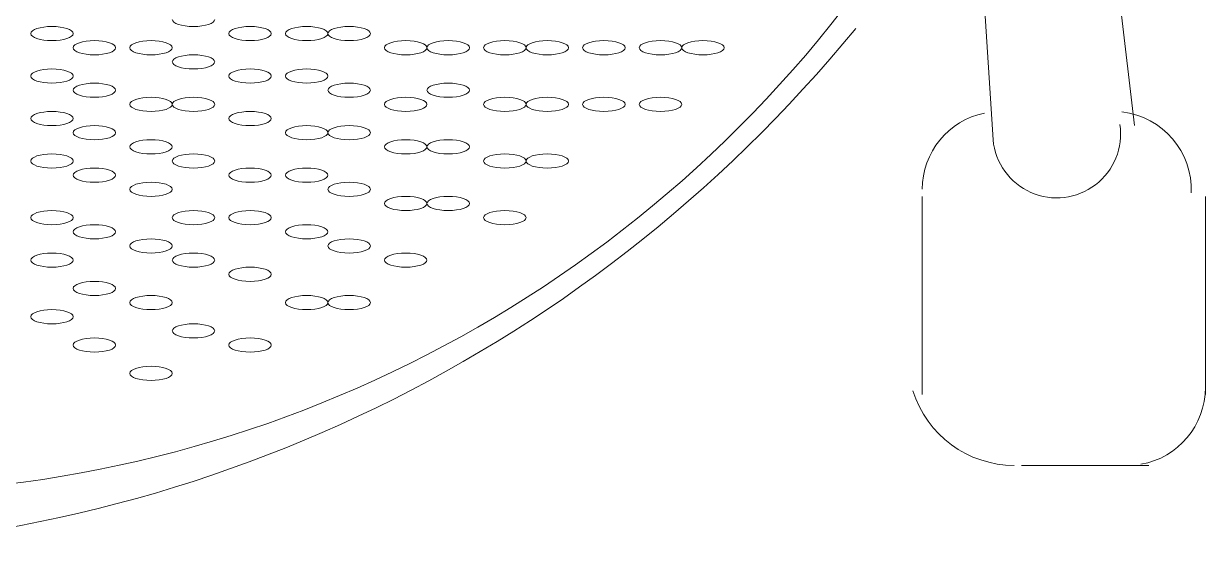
# Model space of a CAD drawing. Header units: metres. Extents: x 29 to 86.9, y -23.2 to 39.7.
# Drawn here: x 75.1351 to 75.3393, y -16.0036 to -15.9126 of the extents above; entities that cross this region are included whole.
import ezdxf

# ---------------------------------------------------------------- set-up
doc = ezdxf.new("R2010")
doc.units = ezdxf.units.M
doc.header["$LTSCALE"] = 100
doc.layers.get('0').update_dxf_attribs({"color": 254})
doc.layers.add('Arqui', color=8, linetype='Continuous', lineweight=0)

# ---------------------------------------------------------------- blocks, each defined once
blk = doc.blocks.new('A$C9582355f')
at = {"layer": 'Arqui'}
for points in [[(46.34439153276554, 7.233753511393843), (46.33460913276559, 7.316903911394093)], [(46.30770753276562, 7.187287111394198), (46.30770753276562, 7.221525511394248)], [(46.35661953276559, 7.221525511394248), (46.35661953276559, 7.187287111394198)], [(46.34683713276553, 7.175059111394148), (46.32482673276553, 7.175059111394148)]]:
    blk.add_lwpolyline(points, dxfattribs=at)
for points in [[(46.34185791242868, 7.233919795995007, -1.027903158024947), (46.31993553276556, 7.231307911394197), (46.31504433276558, 7.307121511394143)], [(45.9108077827496, 7.250555223602078, 0.2278580694966434), (46.10374057980556, 7.16040018499416, 0.2278580694966647), (46.2961920827816, 7.250555223602078)]]:
    blk.add_lwpolyline(points, format="xyb", dxfattribs=at)
for centre, radius, start, end in [((46.12306475333838, 7.386603461694449), 0.2164355538806353, 265.2209385879138, 322.1850642863625), ((46.32115831822176, 7.222748313813099), 0.01345078545566352, 101.5740174185894, 180.000010304533), ((46.34072313609585, 7.222748321568815), 0.01345079319618571, 357.3961639773588, 83.69936871953182), ((46.3431687145258, 7.188509914025417), 0.01345081823996915, 279.8768008756638, 359.9999887908858), ((46.32360394220217, 7.19340111578731), 0.01834200439342706, 197.3034382927697, 269.9999705225451)]:
    blk.add_arc(centre, radius, start, end, dxfattribs=at)
for points in [[(46.17809073276561, 7.252095511394145), (46.17809073276561, 7.251420183410119), (46.1797331243576, 7.250872711394095), (46.18175913276554, 7.250872711394095)], [(46.18175913276554, 7.250872711394095), (46.18378514117359, 7.250872711394095), (46.18542753276557, 7.251420183410119), (46.18542753276557, 7.252095511394145)], [(46.15730313276555, 7.250872711394095), (46.15527712435761, 7.250872711394095), (46.15363473276551, 7.250325239378071), (46.15363473276551, 7.249649911394044)], [(46.15363473276551, 7.249649911394044), (46.15363473276551, 7.248974583410018), (46.15527712435761, 7.248427111393994), (46.15730313276555, 7.248427111393994)], [(46.16097153276559, 7.249649911394044), (46.16097153276559, 7.250325239378071), (46.1593291411736, 7.250872711394095), (46.15730313276555, 7.250872711394095)], [(46.15730313276555, 7.248427111393994), (46.1593291411736, 7.248427111393994), (46.16097153276559, 7.248974583410018), (46.16097153276559, 7.249649911394044)], [(46.1915415327656, 7.250872711394095), (46.18951552435755, 7.250872711394095), (46.18787313276556, 7.250325239378071), (46.18787313276556, 7.249649911394044)], [(46.18787313276556, 7.249649911394044), (46.18787313276556, 7.248974583410018), (46.18951552435755, 7.248427111393994), (46.1915415327656, 7.248427111393994)], [(46.19520993276552, 7.249649911394044), (46.19520993276552, 7.250325239378071), (46.19356754117354, 7.250872711394095), (46.1915415327656, 7.250872711394095)], [(46.1915415327656, 7.248427111393994), (46.19356754117354, 7.248427111393994), (46.19520993276552, 7.248974583410018), (46.19520993276552, 7.249649911394044)], [(46.20132393276555, 7.250872711394095), (46.19929792435761, 7.250872711394095), (46.19765553276562, 7.250325239378071), (46.19765553276562, 7.249649911394044)], [(46.19765553276562, 7.249649911394044), (46.19765553276562, 7.248974583410018), (46.19929792435761, 7.248427111393994), (46.20132393276555, 7.248427111393994)], [(46.20499233276558, 7.249649911394044), (46.20499233276558, 7.250325239378071), (46.2033499411736, 7.250872711394095), (46.20132393276555, 7.250872711394095)], [(46.20132393276555, 7.248427111393994), (46.2033499411736, 7.248427111393994), (46.20499233276558, 7.248974583410018), (46.20499233276558, 7.249649911394044)], [(46.20866073276562, 7.250872711394095), (46.20663472435757, 7.250872711394095), (46.20499233276558, 7.250325239378071), (46.20499233276558, 7.249649911394044)], [(46.20499233276558, 7.249649911394044), (46.20499233276558, 7.248974583410018), (46.20663472435757, 7.248427111393994), (46.20866073276562, 7.248427111393994)], [(46.21232913276555, 7.249649911394044), (46.21232913276555, 7.250325239378071), (46.21068674117356, 7.250872711394095), (46.20866073276562, 7.250872711394095)], [(46.20866073276562, 7.248427111393994), (46.21068674117356, 7.248427111393994), (46.21232913276555, 7.248974583410018), (46.21232913276555, 7.249649911394044)], [(46.16463993276562, 7.248427111393994), (46.16261392435757, 7.248427111393994), (46.16097153276559, 7.24787963937797), (46.16097153276559, 7.247204311393943)], [(46.16830833276555, 7.247204311393943), (46.16830833276555, 7.24787963937797), (46.16666594117356, 7.248427111393994), (46.16463993276562, 7.248427111393994)], [(46.17442233276557, 7.248427111393994), (46.17239632435752, 7.248427111393994), (46.17075393276554, 7.24787963937797), (46.17075393276554, 7.247204311393943)], [(46.17809073276561, 7.247204311393943), (46.17809073276561, 7.24787963937797), (46.17644834117351, 7.248427111393994), (46.17442233276557, 7.248427111393994)], [(46.21844313276557, 7.248427111393994), (46.21641712435752, 7.248427111393994), (46.21477473276553, 7.24787963937797), (46.21477473276553, 7.247204311393943)], [(46.22211153276561, 7.247204311393943), (46.22211153276561, 7.24787963937797), (46.22046914117351, 7.248427111393994), (46.21844313276557, 7.248427111393994)], [(46.22577993276553, 7.248427111393994), (46.2237539243576, 7.248427111393994), (46.22211153276561, 7.24787963937797), (46.22211153276561, 7.247204311393943)], [(46.22944833276557, 7.247204311393943), (46.22944833276557, 7.24787963937797), (46.22780594117359, 7.248427111393994), (46.22577993276553, 7.248427111393994)], [(46.2355623327656, 7.248427111393994), (46.23353632435754, 7.248427111393994), (46.23189393276556, 7.24787963937797), (46.23189393276556, 7.247204311393943)], [(46.23923073276552, 7.247204311393943), (46.23923073276552, 7.24787963937797), (46.23758834117353, 7.248427111393994), (46.2355623327656, 7.248427111393994)], [(46.24289913276556, 7.248427111393994), (46.24087312435762, 7.248427111393994), (46.23923073276552, 7.24787963937797), (46.23923073276552, 7.247204311393943)], [(46.2465675327656, 7.247204311393943), (46.2465675327656, 7.24787963937797), (46.24492514117361, 7.248427111393994), (46.24289913276556, 7.248427111393994)], [(46.25268153276562, 7.248427111393994), (46.25065552435757, 7.248427111393994), (46.24901313276558, 7.24787963937797), (46.24901313276558, 7.247204311393943)], [(46.25634993276554, 7.247204311393943), (46.25634993276554, 7.24787963937797), (46.25470754117356, 7.248427111393994), (46.25268153276562, 7.248427111393994)], [(46.26246393276557, 7.248427111393994), (46.26043792435752, 7.248427111393994), (46.25879553276553, 7.24787963937797), (46.25879553276553, 7.247204311393943)], [(46.26613233276561, 7.247204311393943), (46.26613233276561, 7.24787963937797), (46.26448994117362, 7.248427111393994), (46.26246393276557, 7.248427111393994)], [(46.26980073276553, 7.248427111393994), (46.26777472435759, 7.248427111393994), (46.26613233276561, 7.24787963937797), (46.26613233276561, 7.247204311393943)], [(46.27346913276557, 7.247204311393943), (46.27346913276557, 7.24787963937797), (46.27182674117358, 7.248427111393994), (46.26980073276553, 7.248427111393994)], [(46.16097153276559, 7.247204311393943), (46.16097153276559, 7.246528983409917), (46.16261392435757, 7.245981511393893), (46.16463993276562, 7.245981511393893)], [(46.16463993276562, 7.245981511393893), (46.16666594117356, 7.245981511393893), (46.16830833276555, 7.246528983409917), (46.16830833276555, 7.247204311393943)], [(46.17075393276554, 7.247204311393943), (46.17075393276554, 7.246528983409917), (46.17239632435752, 7.245981511393893), (46.17442233276557, 7.245981511393893)], [(46.17442233276557, 7.245981511393893), (46.17644834117351, 7.245981511393893), (46.17809073276561, 7.246528983409917), (46.17809073276561, 7.247204311393943)], [(46.18175913276554, 7.245981511393893), (46.1797331243576, 7.245981511393893), (46.17809073276561, 7.245434039377869), (46.17809073276561, 7.244758711393843)], [(46.18542753276557, 7.244758711393843), (46.18542753276557, 7.245434039377869), (46.18378514117359, 7.245981511393893), (46.18175913276554, 7.245981511393893)], [(46.21477473276553, 7.247204311393943), (46.21477473276553, 7.246528983409917), (46.21641712435752, 7.245981511393893), (46.21844313276557, 7.245981511393893)], [(46.21844313276557, 7.245981511393893), (46.22046914117351, 7.245981511393893), (46.22211153276561, 7.246528983409917), (46.22211153276561, 7.247204311393943)], [(46.22211153276561, 7.247204311393943), (46.22211153276561, 7.246528983409917), (46.2237539243576, 7.245981511393893), (46.22577993276553, 7.245981511393893)], [(46.22577993276553, 7.245981511393893), (46.22780594117359, 7.245981511393893), (46.22944833276557, 7.246528983409917), (46.22944833276557, 7.247204311393943)], [(46.23189393276556, 7.247204311393943), (46.23189393276556, 7.246528983409917), (46.23353632435754, 7.245981511393893), (46.2355623327656, 7.245981511393893)], [(46.2355623327656, 7.245981511393893), (46.23758834117353, 7.245981511393893), (46.23923073276552, 7.246528983409917), (46.23923073276552, 7.247204311393943)], [(46.23923073276552, 7.247204311393943), (46.23923073276552, 7.246528983409917), (46.24087312435762, 7.245981511393893), (46.24289913276556, 7.245981511393893)], [(46.24289913276556, 7.245981511393893), (46.24492514117361, 7.245981511393893), (46.2465675327656, 7.246528983409917), (46.2465675327656, 7.247204311393943)], [(46.24901313276558, 7.247204311393943), (46.24901313276558, 7.246528983409917), (46.25065552435757, 7.245981511393893), (46.25268153276562, 7.245981511393893)], [(46.25268153276562, 7.245981511393893), (46.25470754117356, 7.245981511393893), (46.25634993276554, 7.246528983409917), (46.25634993276554, 7.247204311393943)], [(46.25879553276553, 7.247204311393943), (46.25879553276553, 7.246528983409917), (46.26043792435752, 7.245981511393893), (46.26246393276557, 7.245981511393893)], [(46.26246393276557, 7.245981511393893), (46.26448994117362, 7.245981511393893), (46.26613233276561, 7.246528983409917), (46.26613233276561, 7.247204311393943)], [(46.26613233276561, 7.247204311393943), (46.26613233276561, 7.246528983409917), (46.26777472435759, 7.245981511393893), (46.26980073276553, 7.245981511393893)], [(46.26980073276553, 7.245981511393893), (46.27182674117358, 7.245981511393893), (46.27346913276557, 7.246528983409917), (46.27346913276557, 7.247204311393943)], [(46.15730313276555, 7.243535911394247), (46.15527712435761, 7.243535911394247), (46.15363473276551, 7.242988439378223), (46.15363473276551, 7.242313111394196)], [(46.16097153276559, 7.242313111394196), (46.16097153276559, 7.242988439378223), (46.1593291411736, 7.243535911394247), (46.15730313276555, 7.243535911394247)], [(46.17809073276561, 7.244758711393843), (46.17809073276561, 7.244083383409816), (46.1797331243576, 7.243535911394247), (46.18175913276554, 7.243535911394247)], [(46.18175913276554, 7.243535911394247), (46.18378514117359, 7.243535911394247), (46.18542753276557, 7.244083383409816), (46.18542753276557, 7.244758711393843)], [(46.1915415327656, 7.243535911394247), (46.18951552435755, 7.243535911394247), (46.18787313276556, 7.242988439378223), (46.18787313276556, 7.242313111394196)], [(46.19520993276552, 7.242313111394196), (46.19520993276552, 7.242988439378223), (46.19356754117354, 7.243535911394247), (46.1915415327656, 7.243535911394247)], [(46.20132393276555, 7.243535911394247), (46.19929792435761, 7.243535911394247), (46.19765553276562, 7.242988439378223), (46.19765553276562, 7.242313111394196)], [(46.20499233276558, 7.242313111394196), (46.20499233276558, 7.242988439378223), (46.2033499411736, 7.243535911394247), (46.20132393276555, 7.243535911394247)], [(46.15363473276551, 7.242313111394196), (46.15363473276551, 7.24163778341017), (46.15527712435761, 7.241090311394146), (46.15730313276555, 7.241090311394146)], [(46.15730313276555, 7.241090311394146), (46.1593291411736, 7.241090311394146), (46.16097153276559, 7.24163778341017), (46.16097153276559, 7.242313111394196)], [(46.18787313276556, 7.242313111394196), (46.18787313276556, 7.24163778341017), (46.18951552435755, 7.241090311394146), (46.1915415327656, 7.241090311394146)], [(46.1915415327656, 7.241090311394146), (46.19356754117354, 7.241090311394146), (46.19520993276552, 7.24163778341017), (46.19520993276552, 7.242313111394196)], [(46.19765553276562, 7.242313111394196), (46.19765553276562, 7.24163778341017), (46.19929792435761, 7.241090311394146), (46.20132393276555, 7.241090311394146)], [(46.20132393276555, 7.241090311394146), (46.2033499411736, 7.241090311394146), (46.20499233276558, 7.24163778341017), (46.20499233276558, 7.242313111394196)], [(46.16463993276562, 7.241090311394146), (46.16261392435757, 7.241090311394146), (46.16097153276559, 7.240542839378122), (46.16097153276559, 7.239867511394095)], [(46.16097153276559, 7.239867511394095), (46.16097153276559, 7.239192183410069), (46.16261392435757, 7.238644711394045), (46.16463993276562, 7.238644711394045)], [(46.16830833276555, 7.239867511394095), (46.16830833276555, 7.240542839378122), (46.16666594117356, 7.241090311394146), (46.16463993276562, 7.241090311394146)], [(46.16463993276562, 7.238644711394045), (46.16666594117356, 7.238644711394045), (46.16830833276555, 7.239192183410069), (46.16830833276555, 7.239867511394095)], [(46.20866073276562, 7.241090311394146), (46.20663472435757, 7.241090311394146), (46.20499233276558, 7.240542839378122), (46.20499233276558, 7.239867511394095)], [(46.20499233276558, 7.239867511394095), (46.20499233276558, 7.239192183410069), (46.20663472435757, 7.238644711394045), (46.20866073276562, 7.238644711394045)], [(46.21232913276555, 7.239867511394095), (46.21232913276555, 7.240542839378122), (46.21068674117356, 7.241090311394146), (46.20866073276562, 7.241090311394146)], [(46.20866073276562, 7.238644711394045), (46.21068674117356, 7.238644711394045), (46.21232913276555, 7.239192183410069), (46.21232913276555, 7.239867511394095)], [(46.22577993276553, 7.241090311394146), (46.2237539243576, 7.241090311394146), (46.22211153276561, 7.240542839378122), (46.22211153276561, 7.239867511394095)], [(46.22211153276561, 7.239867511394095), (46.22211153276561, 7.239192183410069), (46.2237539243576, 7.238644711394045), (46.22577993276553, 7.238644711394045)], [(46.22944833276557, 7.239867511394095), (46.22944833276557, 7.240542839378122), (46.22780594117359, 7.241090311394146), (46.22577993276553, 7.241090311394146)], [(46.22577993276553, 7.238644711394045), (46.22780594117359, 7.238644711394045), (46.22944833276557, 7.239192183410069), (46.22944833276557, 7.239867511394095)], [(46.17442233276557, 7.238644711394045), (46.17239632435752, 7.238644711394045), (46.17075393276554, 7.238097239378021), (46.17075393276554, 7.237421911393994)], [(46.17075393276554, 7.237421911393994), (46.17075393276554, 7.236746583409968), (46.17239632435752, 7.236199111393944), (46.17442233276557, 7.236199111393944)], [(46.17809073276561, 7.237421911393994), (46.17809073276561, 7.238097239378021), (46.17644834117351, 7.238644711394045), (46.17442233276557, 7.238644711394045)], [(46.17442233276557, 7.236199111393944), (46.17644834117351, 7.236199111393944), (46.17809073276561, 7.236746583409968), (46.17809073276561, 7.237421911393994)], [(46.18175913276554, 7.238644711394045), (46.1797331243576, 7.238644711394045), (46.17809073276561, 7.238097239378021), (46.17809073276561, 7.237421911393994)], [(46.17809073276561, 7.237421911393994), (46.17809073276561, 7.236746583409968), (46.1797331243576, 7.236199111393944), (46.18175913276554, 7.236199111393944)], [(46.18542753276557, 7.237421911393994), (46.18542753276557, 7.238097239378021), (46.18378514117359, 7.238644711394045), (46.18175913276554, 7.238644711394045)], [(46.18175913276554, 7.236199111393944), (46.18378514117359, 7.236199111393944), (46.18542753276557, 7.236746583409968), (46.18542753276557, 7.237421911393994)], [(46.21844313276557, 7.238644711394045), (46.21641712435752, 7.238644711394045), (46.21477473276553, 7.238097239378021), (46.21477473276553, 7.237421911393994)], [(46.21477473276553, 7.237421911393994), (46.21477473276553, 7.236746583409968), (46.21641712435752, 7.236199111393944), (46.21844313276557, 7.236199111393944)], [(46.22211153276561, 7.237421911393994), (46.22211153276561, 7.238097239378021), (46.22046914117351, 7.238644711394045), (46.21844313276557, 7.238644711394045)], [(46.21844313276557, 7.236199111393944), (46.22046914117351, 7.236199111393944), (46.22211153276561, 7.236746583409968), (46.22211153276561, 7.237421911393994)], [(46.2355623327656, 7.238644711394045), (46.23353632435754, 7.238644711394045), (46.23189393276556, 7.238097239378021), (46.23189393276556, 7.237421911393994)], [(46.23189393276556, 7.237421911393994), (46.23189393276556, 7.236746583409968), (46.23353632435754, 7.236199111393944), (46.2355623327656, 7.236199111393944)], [(46.23923073276552, 7.237421911393994), (46.23923073276552, 7.238097239378021), (46.23758834117353, 7.238644711394045), (46.2355623327656, 7.238644711394045)], [(46.2355623327656, 7.236199111393944), (46.23758834117353, 7.236199111393944), (46.23923073276552, 7.236746583409968), (46.23923073276552, 7.237421911393994)], [(46.24289913276556, 7.238644711394045), (46.24087312435762, 7.238644711394045), (46.23923073276552, 7.238097239378021), (46.23923073276552, 7.237421911393994)], [(46.23923073276552, 7.237421911393994), (46.23923073276552, 7.236746583409968), (46.24087312435762, 7.236199111393944), (46.24289913276556, 7.236199111393944)], [(46.2465675327656, 7.237421911393994), (46.2465675327656, 7.238097239378021), (46.24492514117361, 7.238644711394045), (46.24289913276556, 7.238644711394045)], [(46.24289913276556, 7.236199111393944), (46.24492514117361, 7.236199111393944), (46.2465675327656, 7.236746583409968), (46.2465675327656, 7.237421911393994)], [(46.25268153276562, 7.238644711394045), (46.25065552435757, 7.238644711394045), (46.24901313276558, 7.238097239378021), (46.24901313276558, 7.237421911393994)], [(46.24901313276558, 7.237421911393994), (46.24901313276558, 7.236746583409968), (46.25065552435757, 7.236199111393944), (46.25268153276562, 7.236199111393944)], [(46.25634993276554, 7.237421911393994), (46.25634993276554, 7.238097239378021), (46.25470754117356, 7.238644711394045), (46.25268153276562, 7.238644711394045)], [(46.25268153276562, 7.236199111393944), (46.25470754117356, 7.236199111393944), (46.25634993276554, 7.236746583409968), (46.25634993276554, 7.237421911393994)], [(46.26246393276557, 7.238644711394045), (46.26043792435752, 7.238644711394045), (46.25879553276553, 7.238097239378021), (46.25879553276553, 7.237421911393994)], [(46.25879553276553, 7.237421911393994), (46.25879553276553, 7.236746583409968), (46.26043792435752, 7.236199111393944), (46.26246393276557, 7.236199111393944)], [(46.26613233276561, 7.237421911393994), (46.26613233276561, 7.238097239378021), (46.26448994117362, 7.238644711394045), (46.26246393276557, 7.238644711394045)], [(46.26246393276557, 7.236199111393944), (46.26448994117362, 7.236199111393944), (46.26613233276561, 7.236746583409968), (46.26613233276561, 7.237421911393994)], [(46.15730313276555, 7.236199111393944), (46.15527712435761, 7.236199111393944), (46.15363473276551, 7.23565163937792), (46.15363473276551, 7.234976311393893)], [(46.16097153276559, 7.234976311393893), (46.16097153276559, 7.23565163937792), (46.1593291411736, 7.236199111393944), (46.15730313276555, 7.236199111393944)], [(46.1915415327656, 7.236199111393944), (46.18951552435755, 7.236199111393944), (46.18787313276556, 7.23565163937792), (46.18787313276556, 7.234976311393893)], [(46.19520993276552, 7.234976311393893), (46.19520993276552, 7.23565163937792), (46.19356754117354, 7.236199111393944), (46.1915415327656, 7.236199111393944)], [(46.15363473276551, 7.234976311393893), (46.15363473276551, 7.234300983409867), (46.15527712435761, 7.233753511393843), (46.15730313276555, 7.233753511393843)], [(46.15730313276555, 7.233753511393843), (46.1593291411736, 7.233753511393843), (46.16097153276559, 7.234300983409867), (46.16097153276559, 7.234976311393893)], [(46.16463993276562, 7.233753511393843), (46.16261392435757, 7.233753511393843), (46.16097153276559, 7.233206039377819), (46.16097153276559, 7.232530711394247)], [(46.16830833276555, 7.232530711394247), (46.16830833276555, 7.233206039377819), (46.16666594117356, 7.233753511393843), (46.16463993276562, 7.233753511393843)], [(46.18787313276556, 7.234976311393893), (46.18787313276556, 7.234300983409867), (46.18951552435755, 7.233753511393843), (46.1915415327656, 7.233753511393843)], [(46.1915415327656, 7.233753511393843), (46.19356754117354, 7.233753511393843), (46.19520993276552, 7.234300983409867), (46.19520993276552, 7.234976311393893)], [(46.20132393276555, 7.233753511393843), (46.19929792435761, 7.233753511393843), (46.19765553276562, 7.233206039377819), (46.19765553276562, 7.232530711394247)], [(46.20499233276558, 7.232530711394247), (46.20499233276558, 7.233206039377819), (46.2033499411736, 7.233753511393843), (46.20132393276555, 7.233753511393843)], [(46.20866073276562, 7.233753511393843), (46.20663472435757, 7.233753511393843), (46.20499233276558, 7.233206039377819), (46.20499233276558, 7.232530711394247)], [(46.21232913276555, 7.232530711394247), (46.21232913276555, 7.233206039377819), (46.21068674117356, 7.233753511393843), (46.20866073276562, 7.233753511393843)], [(46.16097153276559, 7.232530711394247), (46.16097153276559, 7.23185538341022), (46.16261392435757, 7.231307911394197), (46.16463993276562, 7.231307911394197)], [(46.16463993276562, 7.231307911394197), (46.16666594117356, 7.231307911394197), (46.16830833276555, 7.23185538341022), (46.16830833276555, 7.232530711394247)], [(46.17442233276557, 7.231307911394197), (46.17239632435752, 7.231307911394197), (46.17075393276554, 7.230760439378173), (46.17075393276554, 7.230085111394146)], [(46.17809073276561, 7.230085111394146), (46.17809073276561, 7.230760439378173), (46.17644834117351, 7.231307911394197), (46.17442233276557, 7.231307911394197)], [(46.19765553276562, 7.232530711394247), (46.19765553276562, 7.23185538341022), (46.19929792435761, 7.231307911394197), (46.20132393276555, 7.231307911394197)], [(46.20132393276555, 7.231307911394197), (46.2033499411736, 7.231307911394197), (46.20499233276558, 7.23185538341022), (46.20499233276558, 7.232530711394247)], [(46.20499233276558, 7.232530711394247), (46.20499233276558, 7.23185538341022), (46.20663472435757, 7.231307911394197), (46.20866073276562, 7.231307911394197)], [(46.20866073276562, 7.231307911394197), (46.21068674117356, 7.231307911394197), (46.21232913276555, 7.23185538341022), (46.21232913276555, 7.232530711394247)], [(46.21844313276557, 7.231307911394197), (46.21641712435752, 7.231307911394197), (46.21477473276553, 7.230760439378173), (46.21477473276553, 7.230085111394146)], [(46.22211153276561, 7.230085111394146), (46.22211153276561, 7.230760439378173), (46.22046914117351, 7.231307911394197), (46.21844313276557, 7.231307911394197)], [(46.22577993276553, 7.231307911394197), (46.2237539243576, 7.231307911394197), (46.22211153276561, 7.230760439378173), (46.22211153276561, 7.230085111394146)], [(46.22944833276557, 7.230085111394146), (46.22944833276557, 7.230760439378173), (46.22780594117359, 7.231307911394197), (46.22577993276553, 7.231307911394197)], [(46.17075393276554, 7.230085111394146), (46.17075393276554, 7.229409783410119), (46.17239632435752, 7.228862311394096), (46.17442233276557, 7.228862311394096)], [(46.17442233276557, 7.228862311394096), (46.17644834117351, 7.228862311394096), (46.17809073276561, 7.229409783410119), (46.17809073276561, 7.230085111394146)], [(46.21477473276553, 7.230085111394146), (46.21477473276553, 7.229409783410119), (46.21641712435752, 7.228862311394096), (46.21844313276557, 7.228862311394096)], [(46.21844313276557, 7.228862311394096), (46.22046914117351, 7.228862311394096), (46.22211153276561, 7.229409783410119), (46.22211153276561, 7.230085111394146)], [(46.22211153276561, 7.230085111394146), (46.22211153276561, 7.229409783410119), (46.2237539243576, 7.228862311394096), (46.22577993276553, 7.228862311394096)], [(46.22577993276553, 7.228862311394096), (46.22780594117359, 7.228862311394096), (46.22944833276557, 7.229409783410119), (46.22944833276557, 7.230085111394146)], [(46.15730313276555, 7.228862311394096), (46.15527712435761, 7.228862311394096), (46.15363473276551, 7.228314839378072), (46.15363473276551, 7.227639511394045)], [(46.15363473276551, 7.227639511394045), (46.15363473276551, 7.226964183410018), (46.15527712435761, 7.226416711393995), (46.15730313276555, 7.226416711393995)], [(46.16097153276559, 7.227639511394045), (46.16097153276559, 7.228314839378072), (46.1593291411736, 7.228862311394096), (46.15730313276555, 7.228862311394096)], [(46.15730313276555, 7.226416711393995), (46.1593291411736, 7.226416711393995), (46.16097153276559, 7.226964183410018), (46.16097153276559, 7.227639511394045)], [(46.18175913276554, 7.228862311394096), (46.1797331243576, 7.228862311394096), (46.17809073276561, 7.228314839378072), (46.17809073276561, 7.227639511394045)], [(46.17809073276561, 7.227639511394045), (46.17809073276561, 7.226964183410018), (46.1797331243576, 7.226416711393995), (46.18175913276554, 7.226416711393995)], [(46.18542753276557, 7.227639511394045), (46.18542753276557, 7.228314839378072), (46.18378514117359, 7.228862311394096), (46.18175913276554, 7.228862311394096)], [(46.18175913276554, 7.226416711393995), (46.18378514117359, 7.226416711393995), (46.18542753276557, 7.226964183410018), (46.18542753276557, 7.227639511394045)], [(46.2355623327656, 7.228862311394096), (46.23353632435754, 7.228862311394096), (46.23189393276556, 7.228314839378072), (46.23189393276556, 7.227639511394045)], [(46.23189393276556, 7.227639511394045), (46.23189393276556, 7.226964183410018), (46.23353632435754, 7.226416711393995), (46.2355623327656, 7.226416711393995)], [(46.23923073276552, 7.227639511394045), (46.23923073276552, 7.228314839378072), (46.23758834117353, 7.228862311394096), (46.2355623327656, 7.228862311394096)], [(46.2355623327656, 7.226416711393995), (46.23758834117353, 7.226416711393995), (46.23923073276552, 7.226964183410018), (46.23923073276552, 7.227639511394045)], [(46.24289913276556, 7.228862311394096), (46.24087312435762, 7.228862311394096), (46.23923073276552, 7.228314839378072), (46.23923073276552, 7.227639511394045)], [(46.23923073276552, 7.227639511394045), (46.23923073276552, 7.226964183410018), (46.24087312435762, 7.226416711393995), (46.24289913276556, 7.226416711393995)], [(46.2465675327656, 7.227639511394045), (46.2465675327656, 7.228314839378072), (46.24492514117361, 7.228862311394096), (46.24289913276556, 7.228862311394096)], [(46.24289913276556, 7.226416711393995), (46.24492514117361, 7.226416711393995), (46.2465675327656, 7.226964183410018), (46.2465675327656, 7.227639511394045)], [(46.16463993276562, 7.226416711393995), (46.16261392435757, 7.226416711393995), (46.16097153276559, 7.225869239377971), (46.16097153276559, 7.225193911393944)], [(46.16097153276559, 7.225193911393944), (46.16097153276559, 7.224518583409917), (46.16261392435757, 7.223971111393894), (46.16463993276562, 7.223971111393894)], [(46.16830833276555, 7.225193911393944), (46.16830833276555, 7.225869239377971), (46.16666594117356, 7.226416711393995), (46.16463993276562, 7.226416711393995)], [(46.16463993276562, 7.223971111393894), (46.16666594117356, 7.223971111393894), (46.16830833276555, 7.224518583409917), (46.16830833276555, 7.225193911393944)], [(46.1915415327656, 7.226416711393995), (46.18951552435755, 7.226416711393995), (46.18787313276556, 7.225869239377971), (46.18787313276556, 7.225193911393944)], [(46.18787313276556, 7.225193911393944), (46.18787313276556, 7.224518583409917), (46.18951552435755, 7.223971111393894), (46.1915415327656, 7.223971111393894)], [(46.19520993276552, 7.225193911393944), (46.19520993276552, 7.225869239377971), (46.19356754117354, 7.226416711393995), (46.1915415327656, 7.226416711393995)], [(46.1915415327656, 7.223971111393894), (46.19356754117354, 7.223971111393894), (46.19520993276552, 7.224518583409917), (46.19520993276552, 7.225193911393944)], [(46.20132393276555, 7.226416711393995), (46.19929792435761, 7.226416711393995), (46.19765553276562, 7.225869239377971), (46.19765553276562, 7.225193911393944)], [(46.19765553276562, 7.225193911393944), (46.19765553276562, 7.224518583409917), (46.19929792435761, 7.223971111393894), (46.20132393276555, 7.223971111393894)], [(46.20499233276558, 7.225193911393944), (46.20499233276558, 7.225869239377971), (46.2033499411736, 7.226416711393995), (46.20132393276555, 7.226416711393995)], [(46.20132393276555, 7.223971111393894), (46.2033499411736, 7.223971111393894), (46.20499233276558, 7.224518583409917), (46.20499233276558, 7.225193911393944)], [(46.17442233276557, 7.223971111393894), (46.17239632435752, 7.223971111393894), (46.17075393276554, 7.22342363937787), (46.17075393276554, 7.222748311393843)], [(46.17809073276561, 7.222748311393843), (46.17809073276561, 7.22342363937787), (46.17644834117351, 7.223971111393894), (46.17442233276557, 7.223971111393894)], [(46.20866073276562, 7.223971111393894), (46.20663472435757, 7.223971111393894), (46.20499233276558, 7.22342363937787), (46.20499233276558, 7.222748311393843)], [(46.21232913276555, 7.222748311393843), (46.21232913276555, 7.22342363937787), (46.21068674117356, 7.223971111393894), (46.20866073276562, 7.223971111393894)], [(46.17075393276554, 7.222748311393843), (46.17075393276554, 7.222072983409817), (46.17239632435752, 7.221525511393793), (46.17442233276557, 7.221525511393793)], [(46.17442233276557, 7.221525511393793), (46.17644834117351, 7.221525511393793), (46.17809073276561, 7.222072983409817), (46.17809073276561, 7.222748311393843)], [(46.20499233276558, 7.222748311393843), (46.20499233276558, 7.222072983409817), (46.20663472435757, 7.221525511393793), (46.20866073276562, 7.221525511393793)], [(46.20866073276562, 7.221525511393793), (46.21068674117356, 7.221525511393793), (46.21232913276555, 7.222072983409817), (46.21232913276555, 7.222748311393843)], [(46.21844313276557, 7.221525511393793), (46.21641712435752, 7.221525511393793), (46.21477473276553, 7.220978039378224), (46.21477473276553, 7.220302711394197)], [(46.22211153276561, 7.220302711394197), (46.22211153276561, 7.220978039378224), (46.22046914117351, 7.221525511393793), (46.21844313276557, 7.221525511393793)], [(46.22577993276553, 7.221525511393793), (46.2237539243576, 7.221525511393793), (46.22211153276561, 7.220978039378224), (46.22211153276561, 7.220302711394197)], [(46.22944833276557, 7.220302711394197), (46.22944833276557, 7.220978039378224), (46.22780594117359, 7.221525511393793), (46.22577993276553, 7.221525511393793)], [(46.15730313276555, 7.219079911394147), (46.15527712435761, 7.219079911394147), (46.15363473276551, 7.218532439378123), (46.15363473276551, 7.217857111394096)], [(46.16097153276559, 7.217857111394096), (46.16097153276559, 7.218532439378123), (46.1593291411736, 7.219079911394147), (46.15730313276555, 7.219079911394147)], [(46.18175913276554, 7.219079911394147), (46.1797331243576, 7.219079911394147), (46.17809073276561, 7.218532439378123), (46.17809073276561, 7.217857111394096)], [(46.18542753276557, 7.217857111394096), (46.18542753276557, 7.218532439378123), (46.18378514117359, 7.219079911394147), (46.18175913276554, 7.219079911394147)], [(46.1915415327656, 7.219079911394147), (46.18951552435755, 7.219079911394147), (46.18787313276556, 7.218532439378123), (46.18787313276556, 7.217857111394096)], [(46.19520993276552, 7.217857111394096), (46.19520993276552, 7.218532439378123), (46.19356754117354, 7.219079911394147), (46.1915415327656, 7.219079911394147)], [(46.21477473276553, 7.220302711394197), (46.21477473276553, 7.21962738341017), (46.21641712435752, 7.219079911394147), (46.21844313276557, 7.219079911394147)], [(46.21844313276557, 7.219079911394147), (46.22046914117351, 7.219079911394147), (46.22211153276561, 7.21962738341017), (46.22211153276561, 7.220302711394197)], [(46.22211153276561, 7.220302711394197), (46.22211153276561, 7.21962738341017), (46.2237539243576, 7.219079911394147), (46.22577993276553, 7.219079911394147)], [(46.22577993276553, 7.219079911394147), (46.22780594117359, 7.219079911394147), (46.22944833276557, 7.21962738341017), (46.22944833276557, 7.220302711394197)], [(46.2355623327656, 7.219079911394147), (46.23353632435754, 7.219079911394147), (46.23189393276556, 7.218532439378123), (46.23189393276556, 7.217857111394096)], [(46.23923073276552, 7.217857111394096), (46.23923073276552, 7.218532439378123), (46.23758834117353, 7.219079911394147), (46.2355623327656, 7.219079911394147)], [(46.15363473276551, 7.217857111394096), (46.15363473276551, 7.217181783410069), (46.15527712435761, 7.216634311394046), (46.15730313276555, 7.216634311394046)], [(46.15730313276555, 7.216634311394046), (46.1593291411736, 7.216634311394046), (46.16097153276559, 7.217181783410069), (46.16097153276559, 7.217857111394096)], [(46.17809073276561, 7.217857111394096), (46.17809073276561, 7.217181783410069), (46.1797331243576, 7.216634311394046), (46.18175913276554, 7.216634311394046)], [(46.18175913276554, 7.216634311394046), (46.18378514117359, 7.216634311394046), (46.18542753276557, 7.217181783410069), (46.18542753276557, 7.217857111394096)], [(46.18787313276556, 7.217857111394096), (46.18787313276556, 7.217181783410069), (46.18951552435755, 7.216634311394046), (46.1915415327656, 7.216634311394046)], [(46.1915415327656, 7.216634311394046), (46.19356754117354, 7.216634311394046), (46.19520993276552, 7.217181783410069), (46.19520993276552, 7.217857111394096)], [(46.23189393276556, 7.217857111394096), (46.23189393276556, 7.217181783410069), (46.23353632435754, 7.216634311394046), (46.2355623327656, 7.216634311394046)], [(46.2355623327656, 7.216634311394046), (46.23758834117353, 7.216634311394046), (46.23923073276552, 7.217181783410069), (46.23923073276552, 7.217857111394096)], [(46.16463993276562, 7.216634311394046), (46.16261392435757, 7.216634311394046), (46.16097153276559, 7.216086839378022), (46.16097153276559, 7.215411511393995)], [(46.16097153276559, 7.215411511393995), (46.16097153276559, 7.214736183409968), (46.16261392435757, 7.214188711393945), (46.16463993276562, 7.214188711393945)], [(46.16830833276555, 7.215411511393995), (46.16830833276555, 7.216086839378022), (46.16666594117356, 7.216634311394046), (46.16463993276562, 7.216634311394046)], [(46.16463993276562, 7.214188711393945), (46.16666594117356, 7.214188711393945), (46.16830833276555, 7.214736183409968), (46.16830833276555, 7.215411511393995)], [(46.20132393276555, 7.216634311394046), (46.19929792435761, 7.216634311394046), (46.19765553276562, 7.216086839378022), (46.19765553276562, 7.215411511393995)], [(46.19765553276562, 7.215411511393995), (46.19765553276562, 7.214736183409968), (46.19929792435761, 7.214188711393945), (46.20132393276555, 7.214188711393945)], [(46.20499233276558, 7.215411511393995), (46.20499233276558, 7.216086839378022), (46.2033499411736, 7.216634311394046), (46.20132393276555, 7.216634311394046)], [(46.20132393276555, 7.214188711393945), (46.2033499411736, 7.214188711393945), (46.20499233276558, 7.214736183409968), (46.20499233276558, 7.215411511393995)], [(46.17442233276557, 7.214188711393945), (46.17239632435752, 7.214188711393945), (46.17075393276554, 7.213641239377921), (46.17075393276554, 7.212965911393894)], [(46.17075393276554, 7.212965911393894), (46.17075393276554, 7.212290583409867), (46.17239632435752, 7.211743111393844), (46.17442233276557, 7.211743111393844)], [(46.17809073276561, 7.212965911393894), (46.17809073276561, 7.213641239377921), (46.17644834117351, 7.214188711393945), (46.17442233276557, 7.214188711393945)], [(46.17442233276557, 7.211743111393844), (46.17644834117351, 7.211743111393844), (46.17809073276561, 7.212290583409867), (46.17809073276561, 7.212965911393894)], [(46.20866073276562, 7.214188711393945), (46.20663472435757, 7.214188711393945), (46.20499233276558, 7.213641239377921), (46.20499233276558, 7.212965911393894)], [(46.20499233276558, 7.212965911393894), (46.20499233276558, 7.212290583409867), (46.20663472435757, 7.211743111393844), (46.20866073276562, 7.211743111393844)], [(46.21232913276555, 7.212965911393894), (46.21232913276555, 7.213641239377921), (46.21068674117356, 7.214188711393945), (46.20866073276562, 7.214188711393945)], [(46.20866073276562, 7.211743111393844), (46.21068674117356, 7.211743111393844), (46.21232913276555, 7.212290583409867), (46.21232913276555, 7.212965911393894)], [(46.15730313276555, 7.211743111393844), (46.15527712435761, 7.211743111393844), (46.15363473276551, 7.21119563937782), (46.15363473276551, 7.210520311394248)], [(46.16097153276559, 7.210520311394248), (46.16097153276559, 7.21119563937782), (46.1593291411736, 7.211743111393844), (46.15730313276555, 7.211743111393844)], [(46.18175913276554, 7.211743111393844), (46.1797331243576, 7.211743111393844), (46.17809073276561, 7.21119563937782), (46.17809073276561, 7.210520311394248)], [(46.18542753276557, 7.210520311394248), (46.18542753276557, 7.21119563937782), (46.18378514117359, 7.211743111393844), (46.18175913276554, 7.211743111393844)], [(46.21844313276557, 7.211743111393844), (46.21641712435752, 7.211743111393844), (46.21477473276553, 7.21119563937782), (46.21477473276553, 7.210520311394248)], [(46.22211153276561, 7.210520311394248), (46.22211153276561, 7.21119563937782), (46.22046914117351, 7.211743111393844), (46.21844313276557, 7.211743111393844)], [(46.15363473276551, 7.210520311394248), (46.15363473276551, 7.209844983410221), (46.15527712435761, 7.209297511394197), (46.15730313276555, 7.209297511394197)], [(46.15730313276555, 7.209297511394197), (46.1593291411736, 7.209297511394197), (46.16097153276559, 7.209844983410221), (46.16097153276559, 7.210520311394248)], [(46.17809073276561, 7.210520311394248), (46.17809073276561, 7.209844983410221), (46.1797331243576, 7.209297511394197), (46.18175913276554, 7.209297511394197)], [(46.18175913276554, 7.209297511394197), (46.18378514117359, 7.209297511394197), (46.18542753276557, 7.209844983410221), (46.18542753276557, 7.210520311394248)], [(46.1915415327656, 7.209297511394197), (46.18951552435755, 7.209297511394197), (46.18787313276556, 7.208750039378174), (46.18787313276556, 7.208074711394147)], [(46.19520993276552, 7.208074711394147), (46.19520993276552, 7.208750039378174), (46.19356754117354, 7.209297511394197), (46.1915415327656, 7.209297511394197)], [(46.21477473276553, 7.210520311394248), (46.21477473276553, 7.209844983410221), (46.21641712435752, 7.209297511394197), (46.21844313276557, 7.209297511394197)], [(46.21844313276557, 7.209297511394197), (46.22046914117351, 7.209297511394197), (46.22211153276561, 7.209844983410221), (46.22211153276561, 7.210520311394248)], [(46.16463993276562, 7.206851911394097), (46.16261392435757, 7.206851911394097), (46.16097153276559, 7.206304439378073), (46.16097153276559, 7.205629111394046)], [(46.16830833276555, 7.205629111394046), (46.16830833276555, 7.206304439378073), (46.16666594117356, 7.206851911394097), (46.16463993276562, 7.206851911394097)], [(46.18787313276556, 7.208074711394147), (46.18787313276556, 7.20739938341012), (46.18951552435755, 7.206851911394097), (46.1915415327656, 7.206851911394097)], [(46.1915415327656, 7.206851911394097), (46.19356754117354, 7.206851911394097), (46.19520993276552, 7.20739938341012), (46.19520993276552, 7.208074711394147)], [(46.16097153276559, 7.205629111394046), (46.16097153276559, 7.204953783410019), (46.16261392435757, 7.204406311393996), (46.16463993276562, 7.204406311393996)], [(46.16463993276562, 7.204406311393996), (46.16666594117356, 7.204406311393996), (46.16830833276555, 7.204953783410019), (46.16830833276555, 7.205629111394046)], [(46.17442233276557, 7.204406311393996), (46.17239632435752, 7.204406311393996), (46.17075393276554, 7.203858839377972), (46.17075393276554, 7.203183511393945)], [(46.17075393276554, 7.203183511393945), (46.17075393276554, 7.202508183409918), (46.17239632435752, 7.201960711393895), (46.17442233276557, 7.201960711393895)], [(46.17809073276561, 7.203183511393945), (46.17809073276561, 7.203858839377972), (46.17644834117351, 7.204406311393996), (46.17442233276557, 7.204406311393996)], [(46.17442233276557, 7.201960711393895), (46.17644834117351, 7.201960711393895), (46.17809073276561, 7.202508183409918), (46.17809073276561, 7.203183511393945)], [(46.20132393276555, 7.204406311393996), (46.19929792435761, 7.204406311393996), (46.19765553276562, 7.203858839377972), (46.19765553276562, 7.203183511393945)], [(46.19765553276562, 7.203183511393945), (46.19765553276562, 7.202508183409918), (46.19929792435761, 7.201960711393895), (46.20132393276555, 7.201960711393895)], [(46.20499233276558, 7.203183511393945), (46.20499233276558, 7.203858839377972), (46.2033499411736, 7.204406311393996), (46.20132393276555, 7.204406311393996)], [(46.20132393276555, 7.201960711393895), (46.2033499411736, 7.201960711393895), (46.20499233276558, 7.202508183409918), (46.20499233276558, 7.203183511393945)], [(46.20866073276562, 7.204406311393996), (46.20663472435757, 7.204406311393996), (46.20499233276558, 7.203858839377972), (46.20499233276558, 7.203183511393945)], [(46.20499233276558, 7.203183511393945), (46.20499233276558, 7.202508183409918), (46.20663472435757, 7.201960711393895), (46.20866073276562, 7.201960711393895)], [(46.21232913276555, 7.203183511393945), (46.21232913276555, 7.203858839377972), (46.21068674117356, 7.204406311393996), (46.20866073276562, 7.204406311393996)], [(46.20866073276562, 7.201960711393895), (46.21068674117356, 7.201960711393895), (46.21232913276555, 7.202508183409918), (46.21232913276555, 7.203183511393945)], [(46.15730313276555, 7.201960711393895), (46.15527712435761, 7.201960711393895), (46.15363473276551, 7.201413239377871), (46.15363473276551, 7.200737911393844)], [(46.15363473276551, 7.200737911393844), (46.15363473276551, 7.200062583409817), (46.15527712435761, 7.199515111393794), (46.15730313276555, 7.199515111393794)], [(46.16097153276559, 7.200737911393844), (46.16097153276559, 7.201413239377871), (46.1593291411736, 7.201960711393895), (46.15730313276555, 7.201960711393895)], [(46.15730313276555, 7.199515111393794), (46.1593291411736, 7.199515111393794), (46.16097153276559, 7.200062583409817), (46.16097153276559, 7.200737911393844)], [(46.18175913276554, 7.199515111393794), (46.1797331243576, 7.199515111393794), (46.17809073276561, 7.198967639378225), (46.17809073276561, 7.198292311394198)], [(46.18542753276557, 7.198292311394198), (46.18542753276557, 7.198967639378225), (46.18378514117359, 7.199515111393794), (46.18175913276554, 7.199515111393794)], [(46.16463993276562, 7.197069511394147), (46.16261392435757, 7.197069511394147), (46.16097153276559, 7.196522039378124), (46.16097153276559, 7.195846711394097)], [(46.16830833276555, 7.195846711394097), (46.16830833276555, 7.196522039378124), (46.16666594117356, 7.197069511394147), (46.16463993276562, 7.197069511394147)], [(46.17809073276561, 7.198292311394198), (46.17809073276561, 7.197616983410171), (46.1797331243576, 7.197069511394147), (46.18175913276554, 7.197069511394147)], [(46.18175913276554, 7.197069511394147), (46.18378514117359, 7.197069511394147), (46.18542753276557, 7.197616983410171), (46.18542753276557, 7.198292311394198)], [(46.1915415327656, 7.197069511394147), (46.18951552435755, 7.197069511394147), (46.18787313276556, 7.196522039378124), (46.18787313276556, 7.195846711394097)], [(46.19520993276552, 7.195846711394097), (46.19520993276552, 7.196522039378124), (46.19356754117354, 7.197069511394147), (46.1915415327656, 7.197069511394147)], [(46.16097153276559, 7.195846711394097), (46.16097153276559, 7.19517138341007), (46.16261392435757, 7.194623911394046), (46.16463993276562, 7.194623911394046)], [(46.16463993276562, 7.194623911394046), (46.16666594117356, 7.194623911394046), (46.16830833276555, 7.19517138341007), (46.16830833276555, 7.195846711394097)], [(46.18787313276556, 7.195846711394097), (46.18787313276556, 7.19517138341007), (46.18951552435755, 7.194623911394046), (46.1915415327656, 7.194623911394046)], [(46.1915415327656, 7.194623911394046), (46.19356754117354, 7.194623911394046), (46.19520993276552, 7.19517138341007), (46.19520993276552, 7.195846711394097)], [(46.17442233276557, 7.192178311393945), (46.17239632435752, 7.192178311393945), (46.17075393276554, 7.191630839377922), (46.17075393276554, 7.190955511393895)], [(46.17075393276554, 7.190955511393895), (46.17075393276554, 7.190280183409868), (46.17239632435752, 7.189732711393845), (46.17442233276557, 7.189732711393845)], [(46.17809073276561, 7.190955511393895), (46.17809073276561, 7.191630839377922), (46.17644834117351, 7.192178311393945), (46.17442233276557, 7.192178311393945)], [(46.17442233276557, 7.189732711393845), (46.17644834117351, 7.189732711393845), (46.17809073276561, 7.190280183409868), (46.17809073276561, 7.190955511393895)]]:
    blk.add_open_spline(points, degree=3, dxfattribs=at)

msp = doc.modelspace()

# ---------------------------------------------------------------- block references
msp.add_blockref('A$C9582355f', (28.98266172889876, -23.16396569870889))

doc.saveas('drawing.dxf')
